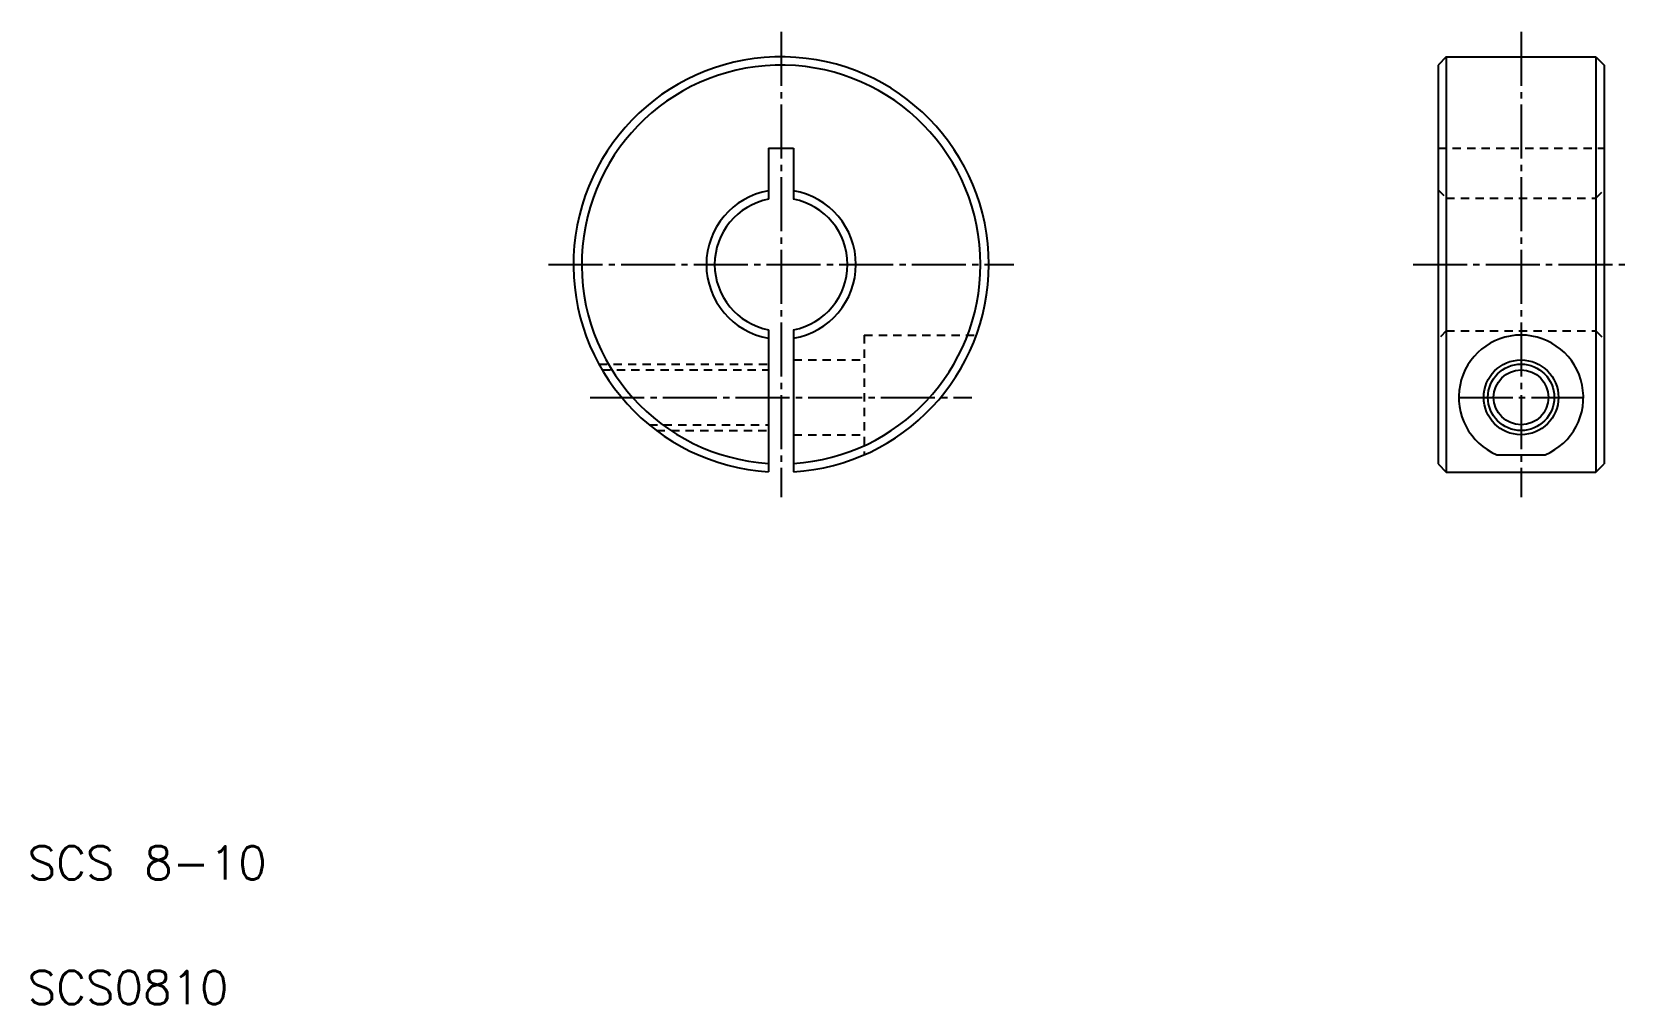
# Model space of a CAD drawing. Extents: x 5.3 to 101.4, y 5 to 63.5.
import ezdxf

# ---------------------------------------------------------------- set-up
doc = ezdxf.new("R2010")
doc.units = 0
doc.header["$LTSCALE"] = 0.25
doc.linetypes.add('CENTER', pattern=[17.5, 13, -1.5, 1.5, -1.5])
doc.linetypes.add('DASHED', pattern=[3.5, 2, -1.5])
doc.layers.get('0').update_dxf_attribs({"linetype": 'CONTINUOUS'})
doc.layers.add('CENTER', color=1, linetype='CENTER')
doc.styles.get("Standard").update_dxf_attribs({"font": 'txt', "bigfont": 'BIGFONT'})

msp = doc.modelspace()

# ---------------------------------------------------------------- linework, layer by layer
at = {"color": 7, "linetype": 'CONTINUOUS'}
for p, q in [((90.39, 62.027), (89.89, 61.527)), ((89.89, 61.527), (89.89, 37.527)), ((89.89, 61.527), (89.89, 37.527)), ((90.39, 62.027), (90.39, 37.027)), ((90.39, 62.027), (99.39, 62.027)), ((99.39, 62.027), (99.39, 37.027)), ((99.39, 62.027), (99.89, 61.527)), ((99.89, 61.527), (99.89, 37.527)), ((49.601, 56.527), (51.101, 56.527)), ((49.601, 56.527), (49.601, 53.456)), ((51.101, 56.527), (51.101, 53.456)), ((49.601, 45.598), (49.601, 37.049)), ((51.101, 45.598), (51.101, 37.049)), ((89.89, 37.527), (90.39, 37.027)), ((99.39, 37.027), (99.89, 37.527)), ((90.39, 37.027), (99.39, 37.027))]:
    msp.add_line(p, q, dxfattribs=at)
at = {"color": 3, "linetype": 'DASHED'}
for p, q in [((89.89, 56.527), (99.89, 56.527)), ((89.89, 54.027), (90.39, 53.527)), ((99.39, 53.527), (99.89, 54.027)), ((90.39, 53.527), (99.39, 53.527)), ((55.351, 45.277), (55.351, 38.07)), ((55.351, 45.277), (62.106, 45.277)), ((90.39, 45.527), (89.89, 45.027)), ((90.39, 45.527), (99.39, 45.527)), ((99.39, 45.527), (99.89, 45.027)), ((39.385, 43.527), (49.601, 43.527)), ((51.101, 43.777), (55.351, 43.777)), ((39.584, 43.177), (49.601, 43.177)), ((42.405, 39.877), (49.601, 39.877)), ((42.851, 39.527), (49.601, 39.527)), ((51.101, 39.277), (55.351, 39.277))]:
    msp.add_line(p, q, dxfattribs=at)
for p, q in [((92.39, 56.527), (92.39, 56.527)), ((94.89, 56.527), (94.89, 56.527)), ((93.435, 38.07), (96.344, 38.07))]:
    msp.add_line(p, q)
at = {"color": 7, "linetype": 'CONTINUOUS'}
for radius in [2.25, 1.65]:
    msp.add_circle((94.89, 41.527), radius, dxfattribs=at)
at = {"color": 3, "linetype": 'CONTINUOUS'}
msp.add_circle((94.89, 41.527), 2, dxfattribs=at)
at = {"color": 7, "linetype": 'CONTINUOUS'}
for centre, radius, start, end in [((50.351, 49.527), 12.5, 0, 266.56018), ((50.351, 49.527), 12, 0, 266.41666), ((50.351, 49.527), 4.5, 99.59407, 260.40593), ((50.351, 49.527), 4.5, 0, 80.40593), ((50.351, 49.527), 4, 100.80693, 259.19308), ((50.351, 49.527), 4, 0, 79.19308), ((50.351, 49.527), 12, 273.58332, 0), ((50.351, 49.527), 12.5, 273.43981, 0), ((50.351, 49.527), 4, 280.80692, 0), ((50.351, 49.527), 4.5, 279.59407, 0), ((94.89, 41.527), 3.75, 292.82159, 247.17841)]:
    msp.add_arc(centre, radius, start, end, dxfattribs=at)
at = {"layer": 'CENTER', "color": 1, "linetype": 'CENTER'}
for p, q in [((50.351, 63.527), (50.351, 35.527)), ((94.89, 63.527), (94.89, 35.527)), ((36.351, 49.527), (64.351, 49.527)), ((88.39, 49.527), (101.39, 49.527)), ((38.861, 41.527), (61.84, 41.527)), ((91.14, 41.527), (98.64, 41.527))]:
    msp.add_line(p, q, dxfattribs=at)

# ---------------------------------------------------------------- texts
for s, p in [('SCS 8-10', (5, 12.5)), ('SCS0810', (5, 5))]:
    msp.add_text(s, height=2).set_placement(p)

doc.saveas('drawing.dxf')
